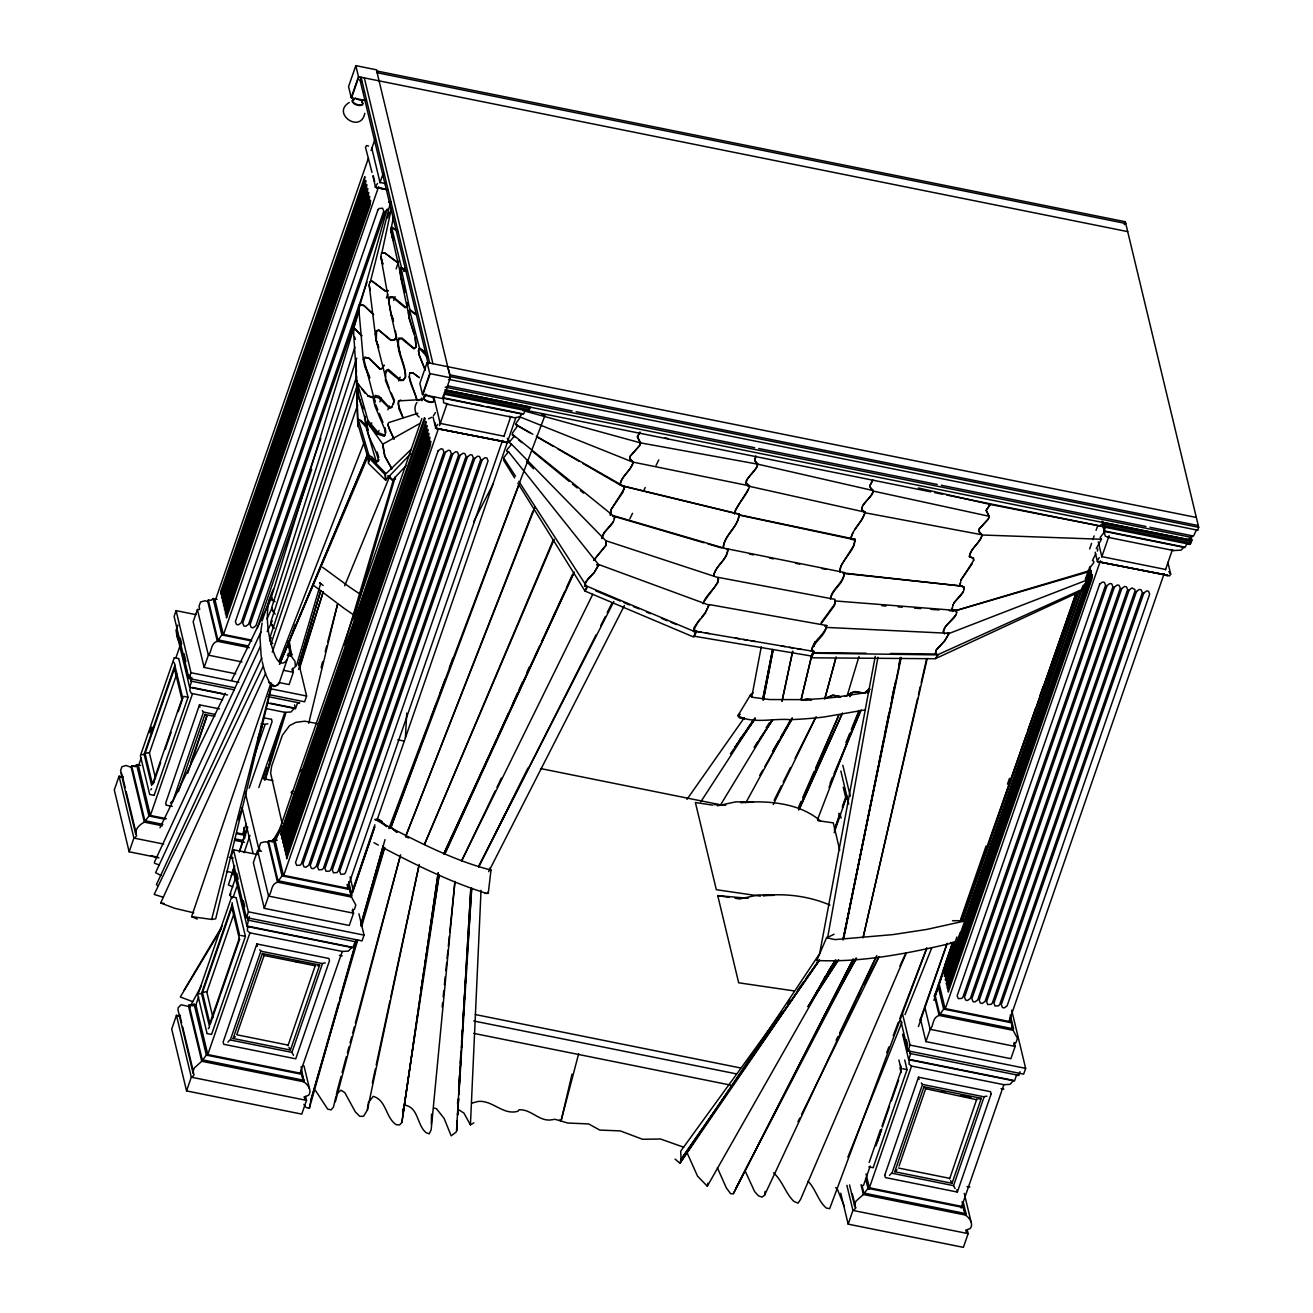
<?xml version="1.0" encoding="UTF-8"?>
<svg xmlns="http://www.w3.org/2000/svg" width="1313" height="1313" viewBox="0 0 1313 1313"><rect width="100%" height="100%" fill="white"/><g stroke="black" fill="none" stroke-linecap="round" stroke-linejoin="round"><path stroke-width="1.5" d="M176.484 633.014L177.764 639.677M431.304 1123.994L431.55 1114.163M1096.24 548.67L1101.426 539.249L982.108 534.998L978.989 531.371L979.055 529.073L988.279 519.144L989.181 516.288L873.161 491.078L870.404 487.681L870.109 485.252L872.915 479.869L870.059 485.318L870.388 487.632L873.293 490.602C872.029 498.349 862.165 501.812 861.689 509.625L865.201 512.152C862.313 522.18 852.531 528.86 850.66 539.266M473.829 1122.845L470.431 1124.864L481.034 890.362M861.82 507.343L861.689 509.805L865.054 512.776L982.157 534.818C979.99 543.303 970.635 548.03 969.306 556.794L973.425 558.173L973.655 560.306L960.739 580.412M745.965 483.726C746.391 475.733 756.469 472.106 757.716 464.162L754.959 460.781L755.878 455.906M405.405 737.578L406.751 713.09M433.667 1108.024L436.425 1108.664L444.073 1118.348L451.196 1135.843L456.448 1131.79L470.825 888.573L464.146 1002.771M952.171 607.935L952.467 610.561L956.127 610.578L1090.922 571.089L1085.802 578.508L1085.966 580.395L1087.788 579.722L1082.421 587.485L1082.372 590.522L935.857 658.453L937.876 654.678L1083.192 588.881M457.581 1114.967L458.532 1098.653M458.894 1092.531L459.845 1076.217M460.207 1070.095L461.273 1051.729M461.519 1047.659L462.586 1029.294M462.833 1025.223L463.899 1006.858M457.613 1114.967L458.631 1098.62M458.894 1094.533L471.679 888.261M457.548 1103.659L457.81 1099.605M458.877 1083.34L459.419 1075.216M460.207 1063.021L460.879 1052.845M461.536 1042.686L462.34 1030.492M462.865 1022.367L463.801 1008.138M464.195 1002.032L465.13 987.819M465.393 983.749L466.46 967.484M466.722 963.414L471.646 888.212M584.925 584.301L588.372 578.311L594.116 572.681L598.662 564.754L508.508 451.705C503.273 451.984 510.494 446.518 511.2 444.352L510.987 443.63C506.309 442.924 514.401 438.165 513.826 435.44L512.349 434.833L512.579 432.88L516.682 427.152L517.076 425.199L515.73 423.689L519.833 417.944L519.472 416.582M1167.864 562.358L1170.704 574.191L1169.473 575.915L1096.913 561.291L1099.326 557.582M425.231 418.502L280.966 835.15L281.327 830.637L424.493 417.698M585.056 584.203L585.926 581.544L594.247 572.583L598.892 564.59L596.824 564.672M964.037 589.439L964.202 587.321L960.263 585.532L960.082 583.333M614.271 518.881L614.468 516.715L513.826 435.44M336.243 1094.287L340.92 1090.233L344.777 1092.564L355.331 1111.881L359.778 1116.313L363.537 1116.28L367.41 1109.961L367.87 1104.807M454.971 881.548L431.156 1129.886L429.203 1133.825L426.151 1132.709C416.927 1125.323 418.699 1107.909 405.29 1105.185M693.986 629.584L697.86 622.346L705.393 613.237L708.938 604.85M811.5 650.591C812.747 640.563 824.482 635.525 826.78 625.53L824.613 626.12M442.153 1007.005L442.563 1002.951M443.17 996.879L443.794 990.806M444.418 984.734L445.238 976.642M445.846 970.57L446.683 962.462M447.093 958.408L447.914 950.317M448.324 946.263L449.358 936.153M449.768 932.099L454.905 881.499M844.144 573.781C843.619 584.203 832.048 589.258 830.44 599.22M243.594 831.31L244.792 838.252M348.454 883.764L351.49 897.074L355.823 905.067L354.395 909.302L352.147 910.68L353.525 913.192L349.274 925.468L264.29 908.35L253.343 862.723L257.594 850.447L261.533 851.234M962.15 1201.69L963.808 1210.602L966.007 1213.639L965.515 1215.083C969.503 1217.824 973.754 1223.814 970.34 1228.476L965.695 1230.183L966.745 1232.726M1010.074 1017.017L1013.111 1030.328L1017.427 1038.304L1016.016 1042.555L1013.767 1043.933L1015.13 1046.428L1010.879 1058.705L925.911 1041.603L920.429 1018.79M315.366 1090.332L327.725 1109.173L331.057 1109.862L333.371 1107.302L336.03 1096.174M401.893 1122.402L438.165 872.948L401.893 1122.402L399.612 1124.913L396.329 1124.716C385.513 1117.937 386.613 1100.015 373.187 1096.371L368.034 1103.084M484.809 893.414L488.255 893.382L490.996 870.076L489.552 868.172M745.177 1170.983L754.63 1191.597L758.537 1195.88L762.065 1197.128L764.56 1195.24L765.052 1191.433M439.166 875.098L402.796 1114.704L402.664 1109.025M393.047 239.097L390.831 230.169L393.424 217.433M420.816 990.199L421.457 986.161M422.097 982.124L422.737 978.087M423.377 974.049L424.017 970.012M424.657 965.974L426.906 951.843M427.546 947.805L428.186 943.768M428.826 939.731L439.067 875.131M687.076 1152.781L697.515 1176.087L707.297 1186.213L707.789 1183.21M582.874 463.423L620.048 484.907C621.246 475.831 631.061 470.94 633.243 462.16L629.846 458.861L629.879 456.563L639.677 445.583L640.547 442.875L637.445 436.819L639.923 432.289M303.877 1104.348L306.027 1107.45L309.359 1108.303L310.278 1103.051M393.161 319.092L391.11 313.709L380.836 256.774L381.525 252.818L384.857 252.949L397.675 262.715M620.048 484.907C621.426 475.88 630.913 470.957 633.129 462.225L629.945 458.746L630.027 456.415L639.529 445.649L640.399 442.941L637.33 436.95L640.005 432.174M827.65 937.564L877.954 657.206M443.679 394.589L442.579 398.069L523.362 414.334L525.282 410.542L528.499 411.15L530.009 406.817M393.375 404.338L393.982 401.122L385.513 380.688L385.661 371.595L387.893 370.594L400.005 380.524L403.206 380.425L405.34 377.307C405.52 364.046 395.837 352.196 398.463 338.967L401.729 338.885L413.923 348.831L415.991 347.059L415.056 336.998M875.262 656.287L819.64 953.615L679.937 1163.252L675.063 1159.1M738.562 514.975L850.66 538.872L852.81 532.914M723.496 548.489C723.102 535.13 738.858 527.137 739.235 514.105L734.738 513.268L735.296 510.363L748.558 488.978M867.991 692.296L836.414 697.154A281.31 166.078 4.4 0 1 802.67 699.632L769.615 699.55L751.725 697.203L761.261 646.817M773.078 649.837L763.345 700.059L773.16 649.771M734.558 514.122C736.642 503.355 746.949 496.478 749.608 485.876L746.26 482.889L746.375 480.427L756.748 467.182L757.732 464.162L754.926 460.879L754.663 458.335M878.348 765.545L843.028 940.01L900.603 658.19M879.152 761.524L883.616 739.465M884.42 735.461L888.885 713.402M892.134 697.367L894.169 687.339M843.701 938.598L890.247 707.691M891.051 703.67L895.499 681.578M898.732 665.527L900.357 657.485M843.225 938.713L901.194 657.485M890.444 653.497L935.25 653.989L936.448 649.656L944.572 640.99L949.053 633.49L1087.788 579.722M367.41 1109.961L419.241 864.43M792.592 651.314L782.006 701.323L792.724 651.33M391.537 207.766L381.804 253.196L385.054 253.179L397.511 262.387M372.334 1083.028L375.337 1068.995M376.191 1064.991L389.945 1000.834M390.814 996.813L418.732 866.498M811.221 651.117C813.797 641.893 823.924 636.953 826.402 627.417L949.036 633.309L944.638 640.99L935.972 650.345L935.496 653.497L937.876 654.678M701.519 632.275L693.543 630.896L694.167 627.335L699.927 619.194M917.557 698.598L863.035 937.843L927.224 658.519M918.476 694.61L920.282 686.633M921.201 682.645L926.65 658.716M378.554 347.239L376.043 340.379L369.166 285.036L369.905 281.835L372.137 281.048L384.873 290.813L388.139 290.912M234.338 870.224L233.895 874.212L235.175 878.774M683.597 1147.185L660.505 1138.995L642.582 1139.29L620.31 1130.903L599.778 1130.083L588.651 1123.928L567.659 1123.025L561.028 1121.023L572.025 1074.165M812.008 654.022L801.061 699.862L812.123 654.104M813.912 646.045L814.864 642.057M271.824 685.534L215.693 918.805L211.656 919.428L191.6 916.622L271.052 682.711M273.399 589.274C266.621 602.421 266.408 617.865 268.591 632.193A139.72 99.952 35.4 0 0 273.334 651.199C281.163 675.276 292.602 658.256 289.188 640.432M308.736 723.266L337.556 604.21L327.725 641.893M814.044 646.144L814.996 642.172M385.366 373.877L386.235 370.348L388.435 369.413L400.367 379.785L403.534 379.802L405.635 376.749C405.815 363.389 396.28 351.375 398.857 338.065L402.09 338.098L414.104 348.487L416.155 346.78L415.236 336.67M262.058 623.035L259.99 637.314L261.106 655.433A139.129 100.231 35.7 0 0 261.944 660.16M834.05 934.265L826.648 937.81L835.117 939.599L893.004 934.593L926.863 929.407L966.007 920.725L952.516 920.708M943.44 969.65L943.883 967.829M1090.053 571.089L1090.414 566.576L1089.298 567.955M375.305 334.618L376.24 330.909L378.571 329.875L391.143 340.248L394.491 340.149L396.723 336.899M370.233 282.295L390.667 201.759M211.656 919.428L271.857 684.303M321.094 667.661L322.621 661.719M325.181 651.806L326.707 645.848M472.122 1103.068L478.113 1101.443C492.67 1099.949 503.076 1115.623 517.913 1111.258L518.996 1109.78C530.698 1109.058 538.1 1120.399 549.655 1120.071L554.956 1119.3L561.028 1121.023L578.656 1053.715M335.357 1101.853L400.613 854.812M364.801 113.295C360.681 134.156 331.04 113.41 349.242 102.48M839.696 570.695C841.715 559.157 854.369 551.854 854.96 540.103L852.088 539.545M336.784 1092.301L341.019 1076.479M342.086 1072.524L346.337 1056.686M347.403 1052.731L348.995 1046.789M350.062 1042.834L351.654 1036.893M352.721 1032.937L354.313 1026.996M355.363 1023.04L399.989 856.815M723.217 546.503C725.383 534.588 738.201 526.874 738.94 514.745L855.124 539.266L853.762 545.371L840.763 566.215L839.926 572.173M840.648 697.187L832.705 695.053L824.81 698.746L836.036 657.271M824.81 698.746L836.086 657.173M190.352 687.06L189.745 690.326L191.353 693.362L222.619 699.813M309.359 1108.303L356.841 939.648M360.714 925.911L385.004 839.614M338.541 1002.935L310.574 1101.312L357.76 939.911M339.657 999.012L356.447 939.993M360.911 924.254L383.281 845.556M361.781 926.125L384.791 847.394M353.542 618.965L394.54 479.426M263.404 777.673L266.309 767.859M296.377 665.921L320.651 583.563L319.847 582.923M265.013 778.904L280.703 725.925M298.708 665.1L320.782 590.522L298.74 664.739M264.52 780.02L280.769 725.318M344.269 645.159L393.326 480.082M953.09 604.866L951.892 610.25L956.11 610.447L1090.709 570.367M845.129 696.399L847.213 695.578L858.997 656.434M713.714 575.898C715.306 565.558 727.074 560.142 727.73 549.392L726.22 548.604L844.39 572.517C843.783 582.972 832.245 588.175 830.555 598.17M359.335 309.999L271.233 597.743L271.118 599.22L273.252 600.993M387.499 218.007L389.305 212.132M713.616 575.849C715.454 565.509 727.435 560.159 727.976 549.277L613.138 515.599L614.632 516.616C614.533 526.103 602.962 529.533 601.928 538.609L603.996 532.815L613.335 521.704M265.242 779.84L285.791 713.189M299.692 668.104L323.261 591.671L298.593 669.466M366.983 904.033L370.003 894.251M376.043 874.671L383.905 849.232M269.625 760.949L271.479 755.106M277.634 735.641L281.95 722.019M354.871 347.19L271.561 608.034L274.04 612.974M873.161 491.078L872.193 494.098L862.772 505.62M356.726 358.121L270.626 622.444L272.825 627.22M933.904 1000.408L952.828 942.274L934.38 996.321M356.594 376.552L269.51 638.857L270.199 637.56M234.387 866.367L231.269 875.755M239.54 850.824L247.271 827.502M270.741 638.906L271.2 637.56M270.839 644.273L357.825 383.659M386.399 298.084L387.696 294.194M396.132 268.902L398.725 261.123M234.206 867.581L228.38 884.946L232.861 886.849M239.376 852.153L247.796 827.075M703.144 603.767C705.672 594.198 716.061 588.979 718.506 579.394L717.981 577.343L835.019 599.368L834.494 605.556L821.15 623.741M352.573 892.659L374.73 826.944M982.108 534.998C980.04 543.319 970.684 547.784 969.47 556.417L973.425 558.255L973.622 560.47M262.075 621L269.838 598.121M232.22 898.19L229.775 894.875L235.634 877.626M244.087 852.695L249.946 835.445M351.851 892.528L374.862 824.761M865.054 512.776L861.902 519.636L854.911 529.467M278.963 683.597L286.94 660.258M352.229 892.709L374.697 826.96M934.938 996.304L953.435 942.225M238.342 819.706L242.166 808.595M249.158 788.21L272.07 721.674L271.528 719.376M287.974 1045.722L315.268 965.547M290.436 1050.055L319.683 965.055L262.387 953.517L233.123 1038.501L290.436 1050.055L288.975 1047.38M293.521 1055.34L291.929 1052.386L322.489 963.594A4.3 2.166 -32.7 0 1 323.622 963.102L325.296 962.971M949.594 1178.959L976.872 1098.8M952.04 1183.292L981.303 1098.308L923.991 1086.77L894.744 1171.754L952.04 1183.292L950.596 1180.617M955.125 1188.577L953.55 1185.639L984.11 1096.831A4.3 2.166 -32.7 0 1 985.242 1096.339L986.916 1096.224M174.235 657.829L140.393 755.73L149.666 794.349M151.635 785.502L144.135 754.253L174.842 665.396A4.316 4.005 51.3 0 0 174.826 664.148L173.792 662.244M154.015 781.875L153.014 782.811A4.464 4.152 51.3 0 0 152.456 784.271L145.07 753.514L174.465 668.465L181.851 699.238A4.448 1.231 7.1 0 0 181.752 699.681L181.867 699.845M176.287 675.358L149.436 753.038L155.541 778.511M152.456 784.271L181.851 699.238M153.391 783.516L160.662 762.476M165.241 749.214L171.084 732.309M178.24 711.63L182.13 700.354M154.179 795.202L188.022 697.318L178.749 658.683M219.484 708.872L199.478 704.851L165.733 802.883L166.275 805.181M202.333 710.645L203.482 712.073L172.906 800.881A4.3 2.166 -32.7 0 0 171.822 801.554L170.46 803.014M178.387 791.673L204.976 714.42L214.856 716.406M190.713 762.705L206.732 716.159M187.759 773.226L206.88 716.422M272.267 652.134L357.694 404.831M393.736 300.496L395.082 296.64M403.748 271.512L405.077 267.655M257.742 739.104L262.272 725.958A4.448 2.232 -32.7 0 1 260.811 726.499L260.598 726.549M252.785 760.161L265.095 724.481A4.3 2.166 -32.7 0 1 266.227 723.988L267.901 723.873M231.63 896.943L197.803 994.827L207.06 1033.462M209.473 1026.438L201.529 993.367L232.253 904.509A4.316 4.005 51.3 0 0 232.22 903.262L232.089 902.671M210.72 1021.53L210.425 1021.908A4.464 4.152 51.3 0 0 209.867 1023.385L202.465 992.612L231.876 907.562L239.261 938.335A4.448 1.231 7.1 0 0 239.147 938.795L239.672 939.222M212.952 1017.624L206.83 992.136L234.338 912.568M209.85 1023.385L239.261 938.335M210.146 1024.534L220.042 995.845M220.699 993.957L239.54 939.468M211.59 1034.316L245.433 936.415L236.159 897.797M256.872 943.949L223.144 1041.997L223.686 1044.278L295.737 1058.82L329.481 960.771L328.939 958.49L256.872 943.949L257.414 946.23M227.871 1042.112L229.233 1040.651A4.3 2.166 -32.7 0 1 230.317 1039.978L260.877 951.186L259.744 949.742M264.143 955.257L236.767 1034.775L287.892 1045.066M869.206 1162.399L880.416 1129.902M882.041 1126.045L900.866 1071.572L899.947 1067.732M877.035 1142.474L881.663 1129.082M875.952 1145.921L881.647 1129.41M882.32 1127.194L889.459 1106.531M891.412 1100.901L898.552 1080.222M863.494 1185.458L870.191 1166.075M918.427 1026.536L947.231 943.194L919.937 1020.414M873.211 1167.552L907.037 1069.652L904.723 1059.985M884.749 1175.233L918.493 1077.202L990.511 1091.694L991.102 1093.992M889.492 1175.365L890.838 1173.904A4.3 2.166 -32.7 0 1 891.937 1173.231L922.497 1084.423L921.316 1082.979M899.06 1166.075L925.763 1088.493M991.102 1094.024L957.358 1192.056L956.816 1189.775M1196.34 517.453L427.102 362.536L419.848 383.478L422.507 394.54L443.105 398.676L450.359 377.734L376.421 69.802L355.823 65.65L348.569 86.592L351.228 97.654L366.311 100.691M351.228 97.654L358.482 76.712L355.823 65.65M351.605 97.72L358.859 76.778M196.031 614.665L176.09 610.643L174.104 616.421L189.006 678.509L234.846 687.749M123.028 777.017L119.056 776.213L114.297 789.934L129.15 851.792L158.939 857.799M428.202 363.964L360.057 80.109L361.059 77.221L429.679 363.045M177.879 625.103L176.008 630.519L189.646 687.339L227.576 694.971M162.369 825.795L144.348 822.151L131.185 767.317L131.677 765.873L135.682 766.677M138.554 765.61L141.23 757.896M149.912 732.835L151.914 727.057M175.942 657.665L179.947 646.094M249.322 647.703L217.334 641.269L207.782 601.535L204.992 600.78L200.544 601.961L199.051 606.146L199.691 609.413L197.41 609.527L193.159 621.804L204.122 667.431L235.733 673.799M207.782 601.535L208.291 600.09L211.311 600.222L213.1 598.531L217.088 599.335M214.528 602.601L368.411 158.217M371.087 150.486L375.091 138.883M189.006 678.509L191.009 672.732L176.09 610.643M129.15 851.792L133.893 838.071L119.056 776.213M191.846 677.41L190.598 681.02L234.239 689.817M189.646 687.339L191.6 681.414L189.187 675.161M150.453 815.192L192.519 693.74M204.122 667.431L208.373 655.154L197.41 609.527M388.041 189.958L376.109 187.562L386.235 189.039M223.407 634.885L378.636 186.643M379.966 182.77L383.314 173.119M367.033 282.147L248.551 624.299L245.695 626.334L243.89 625.973L242.724 623.117L385.283 211.393L388.156 209.341M359.171 309.523L250.077 624.594L251.243 627.45L253.048 627.827L255.904 625.776L320.832 438.279M311.641 469.496L257.463 627.712M288.483 643.862L295.162 624.545M257.43 854.566L233.501 849.757L231.498 855.534L246.401 917.606L362.027 940.896L364.029 935.119L358.909 913.782M180.423 1016.114L176.451 1015.326L171.708 1029.047L186.561 1090.906L301.76 1114.113L306.52 1100.376L305.584 1096.519M242.79 833.788L246.138 824.154M258.809 787.521L284.855 712.335L291.026 711.991L294.539 708.052L270.494 703.21M234.666 866.022L233.419 869.633L247.057 926.436L352.869 947.756L355.068 941.881L357.087 942.094L248.009 920.134L247.074 916.228M305.141 1099.473L304.074 1096.929L308.719 1095.239C312.149 1090.578 307.882 1084.587 303.894 1081.83L201.759 1061.265L188.58 1006.415L189.088 1004.97L193.093 1005.774M267.507 703.013L295.458 708.643L297.674 702.767L299.676 702.997L267.95 696.596M195.292 1006.644L198.64 997.01M233.353 896.763L236.685 887.128M298.708 663.032L306.618 696.021L304.616 701.799L268.738 694.561M422.507 394.54L429.761 373.581L427.102 362.536M348.634 885.159L351.49 897.074L277.503 882.188L267.967 842.454L268.459 841.009L271.479 841.141L273.285 839.45L277.273 840.254M422.884 394.606L430.139 373.663M186.561 1090.906L191.304 1077.185L176.451 1015.326M246.401 917.606L248.403 911.829L233.501 849.757M249.257 916.523L247.057 926.436M275.369 841.584L421.883 418.453M207.864 1054.29L249.93 932.854L342.25 951.449L348.437 951.088L351.95 947.149L247.763 926.174L247.353 930.736L249.93 932.854M264.29 908.35L268.541 896.073L257.594 850.447L259.859 850.332L259.235 847.066L260.729 842.88L265.177 841.699L267.967 842.454M283.575 875.804L438.132 429.482M439.478 425.625L446.83 404.371M347.321 888.638L502.534 440.38M503.88 436.523L510.56 417.206M434.849 422.523L436.293 428.481L506.014 441.956M515.911 417.518L377.34 819.214M300.201 1072.885L342.25 951.449M303.894 1081.83L301.104 1066.681M834.182 832.688L846.852 796.088M1124.338 224.638L1125.339 221.749L377.077 71.05L377.488 72.806M967.205 1229.756L968.141 1233.629L963.381 1247.35L848.165 1224.143L852.925 1210.422L846.885 1185.294M1011.667 1010.157L1025.65 1068.355L1023.648 1074.149L908.022 1050.86L910.024 1045.082L902.573 1014.046M1019.955 1071.736L1018.707 1075.347L1016.36 1075.577L1014.489 1080.993L908.662 1059.689L910.631 1053.765L908.678 1049.464M944.556 965.892L951.925 944.638M960.624 919.51L986.063 846.048M1007.481 784.189L1009.484 778.396M1089.659 548.916L1091.579 543.352M1092.876 539.643L1094.156 535.934M1096.076 530.37L1097.373 526.661M868.812 1189.463L911.534 1066.09L1003.871 1084.686L1010.042 1084.341L1013.554 1080.386L909.384 1059.41L908.973 1063.973L911.534 1066.09M954.682 941.963L944.638 970.964L943.522 972.342L943.292 971.374M962.035 920.708L1026.306 735.132M1027.636 731.275L1035.678 708.084M1039.683 696.481L1043.031 686.814M956.882 936.99L944.835 971.784L944.474 976.281L960.312 932.394M962.232 921.513L1076.036 592.918M964.333 920.79L1078.121 592.179M1078.991 591.063L945.787 975.723L945.426 980.237L1080.402 592.261M1083.274 585.352L946.722 979.679L946.378 984.176L1089.38 573.01M1085.293 579.542L1088.641 569.875M1105.004 522.607L1103.511 526.94L1190.12 544.386L1191.613 540.053M925.911 1041.603L930.162 1029.31L924.68 1006.497M1190.12 544.386L1186.886 543.779L1184.966 547.587L1104.2 531.322L1105.234 527.334M1097.898 561.718L1167.634 575.209L1097.898 561.718L1099.933 562.03M945.196 1009.057L1100.425 560.799M1101.755 556.925L1109.108 535.671M1008.926 1021.891L1164.155 573.633M1165.484 569.76L1172.181 550.442M445.189 390.043L1189.447 539.938A5.646 1.411 -78.6 0 1 1191.482 537.394L1192.056 535.77A7.107 1.773 -78.6 0 0 1194.453 534.178L1194.551 533.899A10.471 2.626 -78.6 0 1 1197.702 530.206L1198.703 527.317L1125.339 221.749M1190.907 536.311L1191.843 540.201L1190.842 543.09L1103.823 525.577L1103.068 521.622M961.149 1208.058L1003.871 1084.686M834.313 829.8L839.746 814.323M842.454 806.592L845.851 796.909M834.986 828.684L839.746 815.225M842.454 807.528L846.524 796.006M960.821 921.004L1076.397 592.984M416.96 756.255L390.88 827.42L388.861 828.519L545.092 415.072L541.695 414.301M418.355 752.415L426.118 731.259M431.041 717.801L435.982 704.326M440.2 692.788L445.14 679.33M449.358 667.792L452.887 658.174M405.635 271.331L401.138 267.934L409.837 309.507L408.72 312.527L409.443 318.173L414.055 333.387M391.602 227.149L401.384 267.245L400.252 270.297L400.99 275.894L390.585 229.873L391.602 227.149L397.921 231.531M401.138 267.934L399.989 271.085L400.662 276.846L409.443 318.173M415.614 314.529L409.574 310.098L408.458 313.167L409.196 318.764L414.465 335.389M409.574 310.098L419.504 348.142L418.535 350.768L419.421 355.757L425.281 370.02M425.576 352.261L419.405 348.257L418.42 350.883L419.504 355.708L425.248 370.315M518.93 484.743L390.88 827.42L397.035 832.261M926.847 948.15L829.652 1208.699L826.32 1208.058C817.884 1200.771 815.816 1188.971 808.053 1181.306M886.702 1052.681L888.885 1046.97M893.25 1035.563L898.355 1022.253M899.815 1018.445L926.781 948.084M817.507 819.673L859.391 710.596M278.963 661.637L364.292 441.972M370.233 426.692L371.727 422.868M379.884 401.86L381.361 398.036M408.622 837.94L405.569 836.644L533.029 510.921M405.569 836.644L535.146 506.884M1097.373 551.115L1097.849 548.916M847.87 1157.163L901.965 1022.236M905.018 1014.621L931.672 948.117M845.884 742.748L849.757 733.245M851.3 729.454L859.014 710.448M952.893 605.244C955.601 598.744 964.366 595.199 964.218 587.19L960.098 585.844L960.935 579.969L972.293 563.654M344.695 585.779L389.928 475.831M828.995 787.34L861.098 709.939M869.715 689.161L868.139 692.936L869.715 689.161L865.152 692.263M279.85 663.246L367.771 454.035M279.521 664.28L367.607 454.561M398.561 380.868L400.153 377.094M830.111 783.04L832.491 777.411M834.083 773.652L860.212 711.695M553.036 540.431L424.427 844.522L554.184 539.38M279.554 664.296L368.559 455.02M377.373 434.291L378.981 430.516M387.795 409.787L389.403 406.012M798.534 809.76L838.728 715.618M906.216 953.238L800.52 1199.508L798.009 1203.151L793.823 1201.362C785.338 1192.959 782.515 1180.863 773.57 1172.854M798.632 806.986L801.078 801.39M802.703 797.648L814.126 771.486M815.75 767.76L838.597 715.454M799.519 808.726L842.388 713.353M496.38 739.876L444.894 853.713L573.748 572.698M498.07 736.133L508.197 713.747M512.415 704.408L517.486 693.215M519.16 689.473L522.541 682.005M526.759 672.683L529.287 667.086M798.829 809.744L842.404 713.205M733.36 1193.681L853.138 959.163L733.36 1193.681L730.586 1193.714L726.253 1187.756L717.374 1167.749M193.717 912.814L174.892 908.35L160.678 902.999L265.686 673.257M826.78 937.252L816.686 960.706M539.84 645.438L443.679 854.041L574.355 572.14M541.547 641.712L564.738 591.424M566.445 587.699L572.468 574.667M899.897 966.073L905.888 953.074M260.926 631.93L154.409 862.181L154.639 863.298L159.25 864.955M266.933 618.932L272.086 607.788L272.595 610.808L275.205 614.123M260.319 646.456L155.607 872.669L161.056 875.492M267.196 631.619L272.234 620.819M261.714 657.977L156.46 884.519L157.626 885.832M278.569 683.203L276.748 685.599M764.56 1195.24L876.789 955.634M421.637 397.987L421.965 400.744M162.91 897.156L154.179 894.432L262.846 667.037M495.182 790.968L461.519 861.082L592.77 594.264M496.954 787.275L501.385 778.035M836.135 1040.29L837.907 1036.597M839.664 1032.921L875.837 957.39M213.1 598.531L221.848 634.95L217.334 641.269C210.244 643.468 212.181 651.543 208.373 655.154L241.969 661.933M140.606 765.479L136.618 764.675L148.943 815.997L144.348 822.151C139.949 824.383 134.976 828.897 135.731 834.264L136.716 835.675L134.976 837.661M273.285 839.45L282.016 875.853L277.503 882.188C270.429 884.371 272.349 892.463 268.541 896.073L353.525 913.192L352.573 909.22M206.354 1055.11L301.957 1074.362L302.187 1077.349L304.386 1080.386L202.251 1059.821L189.088 1004.97L192.19 1005.413L194.029 1003.772L206.354 1055.11L201.759 1061.265L194.291 1067.978L192.896 1071.917L194.127 1074.789L192.371 1076.775M937.958 985.439L943.637 1009.106L939.123 1015.425C932.033 1017.624 933.97 1025.699 930.162 1029.31L1015.13 1046.428L1014.178 1042.456M865.595 1178.483L867.959 1188.347L863.363 1194.502L855.912 1201.214L854.517 1205.153L855.731 1208.026L853.992 1210.012M159.956 827.781L225.327 693.28M231.597 680.38L271.889 597.481L271.807 598.974L275.09 601.764M773.226 804.574L816.161 716.668M629.846 518.816L632.554 513.285M643.419 491.21L645.225 487.517M656.073 465.442L658.781 459.911M797.976 1121.712L799.781 1118.052M801.57 1114.392L879.021 956.931M693.543 630.896L695.562 630.338L696.169 631.372L693.806 636.149L811.582 656.057L813.896 651.445L813.272 650.493M693.527 631.701L695.595 631.208L696.218 632.292L693.822 637.1L585.007 591.063L517.847 483.135M527.924 768.056L478.572 867.007L596.053 634.852M813.026 652.167L813.617 653.218L811.319 657.813L935.677 658.732L937.712 654.892L935.25 653.989M774.096 800.29L781.383 785.732M783.205 782.088L790.492 767.531M795.054 758.422L815.094 718.375M600.681 625.71L605.309 616.568M607.213 612.514L611.825 603.389M478.835 866.071L613.844 601.518M488.666 871.684L624.397 605.506M1103.79 528.286L1103.97 532.651L1100.196 537.394L1101.426 539.249M473.648 521.721L493.409 483.479M706.082 610.906L709.348 604.587L826.78 625.53M857.996 996.928L859.884 993.285M864.594 984.176L878.725 956.865M735.608 1188.692L855.649 958.309M508.508 451.705L503.749 457.663L503.765 460.502L514.598 477.916M745.866 802.703L792.018 718.063M189.663 1007.317L201.48 985.718M839.729 986.687L845.621 975.986M847.591 972.424L854.468 959.934M704.047 601.535L717.948 582.463L718.178 577.622L606.212 540.825L606.163 545.174L593.591 560.388M821.298 622.526L834.855 603.849M823.809 1017.115L829.75 1006.415M831.736 1002.853L856.519 958.326M772.651 751.381L778.691 740.762M780.71 737.233L790.787 719.54M707.297 1186.213L835.232 960.985M369.511 377.799L364.85 366.688L363.291 359.631L364.637 357.284L368.74 358.203L380.081 369.199L382.428 368.346L384.135 365.047L382.313 368.165L380.048 369.019L369.216 358.252L365.277 357.382L363.964 359.696L375.091 402.533M837.021 992.07L856.355 958.293M759.751 775.376L762.82 770.042M764.855 766.497L792.445 718.49M593.706 560.29L605.917 545.338L606.048 540.94L510.987 443.63M772.52 751.709L792.264 718.293M807.971 1006.71L810.055 1003.181M812.14 999.669L815.275 994.384M817.343 990.855L819.427 987.343M821.511 983.814L835.052 960.919M808.234 1006.332L811.368 1001.031M813.453 997.503L820.756 985.144M822.841 981.615L835.38 960.443M183.935 990.412L222.406 925.649M272.316 841.617L281.688 825.861M358.974 306.865L360.172 304.862L364.111 305.716L373.499 314.562M962.971 592.065L953.895 602.815M221.437 928.652L180.291 996.994L192.65 1001.606M274.204 841.026L280.539 830.522M744.455 719.179L739.301 717.751L737.906 715.667L750.806 694.38L753.055 692.919M720.377 805.181L772.356 719.672M737.906 715.667L739.285 714.174M823.694 979.104L825.828 975.608M827.978 972.112L831.178 966.86M833.328 963.365L835.462 959.869M421.604 399.562L421.522 399.776M821.117 983.716L834.986 961.1M435.44 412.577L433.471 415.729M388.812 202.169L390.667 201.857M151.619 788.768L150.732 789.737M705.278 612.482L702.012 616.733M829.439 969.7L834.871 961.05M416.927 402.484C413.628 406.915 414.629 413.89 419.192 417.058M815.915 993.055L836.676 960.345L818.852 987.983M700.781 801.833L755.172 718.063M808.496 1006.021L838.613 959.639M1184.047 546.979L1181.126 550.131L1173.674 550.557L1107.729 537.28L1105.218 536.032L1104.512 533.029L1104.906 531.043L1182.077 546.585M810.613 1002.377L837.481 961.313M136.618 764.675L134.779 766.3L131.677 765.873L144.84 820.707L162.878 824.351M766.119 727.747L769.5 722.642M755.566 745.439L772.586 720.082M235.29 1036.745L234.485 1037.565A4.448 2.232 -32.7 0 1 233.123 1038.501M754.105 747.376L757.552 742.272M759.85 738.874L772.471 720.181M897.009 1169.817L896.106 1170.802A4.448 2.232 -32.7 0 1 894.744 1171.754M956.045 614.648L945.573 626.531L943.226 631.422L943.752 632.981M819.542 959.622L679.937 1163.252L681.102 1159.297L818.344 961.28M739.908 739.695L744.537 732.982M748 727.96L753.777 719.573M730.422 753.859L733.918 748.804M737.414 743.749L754.909 718.457M819.427 960.443L681.102 1159.297L680.692 1151.189L781.875 1011.814M686.962 799.371L744.307 717.735M739.531 739.859L741.894 736.544M745.423 731.554L754.844 718.293M787.898 1003.526L790.311 1000.194M797.549 990.248L803.572 981.943M805.969 978.628L819.23 960.377M278.471 684.664L273.99 686.502L268.558 682.251M1095.781 553.725L1092.432 560.569C1097.668 561.734 1086.704 568.135 1089.642 570.778M406.012 465.688L392.8 479.852L388.074 475.634M458.04 1110.929L458.976 1109.895L463.965 1113.145L470.431 1124.864M379.047 459.731L376.273 461.684L365.556 425.33L366.918 423.836M385.645 473.238L375.6 463.029L378.407 460.978C376.667 447.405 365.342 436.622 367.18 422.277L377.652 434.078L384.315 436.343L385.283 433.881L384.643 429.023L374.894 405.947L373.368 399.168L374.648 396.92L378.587 397.79L389.501 408.327L391.75 407.506L394.425 400.235L391.274 393.063M360.615 421.243L365.342 426.167L366.754 424.673M410.592 453.855L385.71 479.934L385.201 474.518L411.1 449.407M490.996 870.076C450.72 859.736 412.036 838.81 374.878 819.378L382.28 821.544M388.172 476.127L392.833 480.542L395.492 478.884L395.115 476.914M847.213 695.578L851.087 692.722L855.518 691.524L864.758 693.182L869.025 688.915M208.34 1028.703L209.161 1027.619A4.316 4.005 51.3 0 0 209.423 1026.75M229.775 894.875L230.99 893.841M407.966 305.404L405.799 307.258L393.129 296.869L389.731 296.935L388.812 302.187L390.962 314.201L399.792 352.344M739.383 714.929L740.237 714.223M825.106 698.352L833.23 695.414L839.253 696.021M418.486 400.646L421.522 398.758M847.558 694.905L853.729 692.099L858.85 692.148M1101.377 524.609L1099.408 525.824L946.739 495.067M431.665 417.304L428.547 418.814M420.029 423.36L382.592 444.319L384.676 456.054L391.75 468.429M377.537 183.426L375.124 187.135L387.45 189.696M437.721 424.345L435.292 428.054L507.868 442.662L509.083 440.955L507.278 438.345M389.78 828.126L391.75 828.027L396.657 832.196M802.292 700.289L806.724 699.025L811.467 699.681M947.067 633.375L949.036 633.309M301.547 769.91L300.103 771.634M596.709 564.754L598.662 564.754M400.892 400.055L398.742 400.81L398.036 403.895L403.009 417.649M392.226 406.57L390.01 407.309L388.238 406.324L379.244 396.378L375.354 395.361L374.09 397.576L374.845 401.007M417.846 413.316L388.812 422.556L387.893 424.345L389.682 430.385L394.081 439.051M947.133 633.375L949.053 633.49M864.611 709.972L823.793 717.046A278.898 164.962 4 0 1 790.328 719.672C773.849 718.113 754.023 723.988 738.956 716.324M717.407 805.821L735.838 801.833L753.449 802.194L740.614 802.538C767.859 800.421 798.961 802.604 820.658 821.068M739.761 898.929L758.192 894.941L773.849 895.253M804.738 700.059L811.811 699.763M376.109 187.562L378.144 187.874M584.548 586.14L586.501 585.992L696.218 632.292M482.856 405.766L443.285 397.79L443.597 402.796L447.914 403.895M1107.729 537.28L1109.534 537.148M584.662 586.058L587.092 587.092L585.007 591.063L587.124 587.059L518.799 481.346M389.715 297.674L392.997 297.575L405.11 307.734L407.211 305.896L407.112 302.86M773.964 895.335L762.968 895.63C785.486 893.103 809.087 896.155 829.964 905.084M422.326 399.546L398.545 400.892L398.824 408.77L402.91 417.419M502.19 441.66L505.833 442.481M1163.81 574.897L1167.454 575.734M387.959 290.583L384.775 290.616L372.416 281.442M147.105 753.104L145.907 753.202A4.448 1.231 7.1 0 0 145.07 753.514M204.5 992.218L203.318 992.316A4.448 1.231 7.1 0 0 202.481 992.612M950.399 942.636L953.878 942.652C909.564 953.14 863.183 962.495 817.72 960.542M813.075 652.643L866.022 653.218M813.617 653.218L937.712 654.892M409.869 372.876L413.07 372.974L419.224 377.471M141.837 754.68L143.593 754.515A4.3 1.198 7.1 0 0 144.135 754.253M199.248 993.777L200.987 993.629A4.3 1.198 7.1 0 0 201.529 993.367M714.124 804.574L725.794 805.181M748.147 898.289L717.735 895.614L738.677 982.797L794.217 990.921M317.254 965.695L318.222 965.597A4.448 2.232 -32.7 0 0 319.683 965.055M881.827 605.703L885.914 606.015M898.19 606.918L902.277 607.213M914.554 608.132L920.692 608.576M930.917 609.347L939.09 609.938M949.315 610.693L953.402 611.005M944.605 633.966L943.456 630.962C945.229 623.117 955.208 620.36 956.685 612.4L956.11 610.447L834.723 600.911L835.249 602.962M486.45 893.349C450.474 882.09 416.27 865.136 382.904 847.64M850.66 538.872L855.124 539.266M843.865 573.42L962.774 586.189L842.651 572.928M160.678 902.999L164.059 903.41M274.926 686.059L269.723 683.105L265.735 674.439A139.129 100.231 35.7 0 1 262.272 661.736M817.901 820.674L833.295 822.874L839.713 850.135M760.408 896.139L716.324 889.705L695.398 802.522L712.746 805.148M735.099 898.256L738.924 898.814M717.735 895.614L729.306 897.37M978.727 1098.915L979.843 1098.85A4.448 2.232 -32.7 0 0 981.303 1098.308M696.169 631.372L813.896 651.445M446.125 404.027L514.811 417.78L519.521 416.894L522.426 413.743L486.811 406.57M705.508 632.964L709.496 633.637M735.428 638.102L739.416 638.791M743.404 639.464L747.392 640.153M751.381 640.842L755.369 641.532M781.301 645.98L785.289 646.669M789.277 647.358L793.265 648.031M797.254 648.72L801.242 649.41M1102.739 526.546L990.15 504.438L918.411 487.96M377.126 72.74L1125.766 223.505M358.482 76.712L1127.703 231.613M386.006 183.672L380.015 182.474L371.776 148.172M447.7 366.688L450.014 374.878L1198.277 525.561M1198.703 527.317L450.441 376.634L450.014 374.878M429.761 373.581L450.359 377.734M1197.702 530.206L449.44 379.523A10.471 2.626 -78.6 0 0 448.504 379.621M447.799 385.874L572.173 410.936M576.177 411.74L754.729 447.7M758.733 448.504L937.285 484.464M941.29 485.268L1145.904 526.48M1149.925 527.284L1192.056 535.77M445.222 387.105L1191.482 537.394M445.189 389.83L530.239 406.964L529.237 409.853L444.188 392.718M1104.824 522.689L1191.843 540.201M444.861 391.208L529.5 408.261M1104.496 524.051L1191.121 541.498L1190.185 537.624M524.905 410.116L930.671 491.833M934.692 492.638L942.718 494.262M443.86 394.097L528.499 411.15M504.061 436.244L440.183 423.393L434.061 397.839M1165.681 569.497L1101.804 556.63L1098.259 541.859M504.028 441.562L436.293 428.481L437.951 428.53M749.477 554.053L753.498 554.857M769.582 558.074L773.603 558.878M795.711 563.31L799.732 564.114M821.84 568.545L825.861 569.35M250.652 639.907L223.276 634.392L214.955 599.729M221.848 634.95L251.768 640.974M247.829 645.865L217.827 639.825L208.291 600.09M287.826 653.923L291.814 654.727L291.322 656.172L294.998 661.424L295.376 666.561L291.978 669.761L293.341 672.272L289.09 684.549L279.209 682.563M287.317 655.368L291.322 656.172L287.974 642.27M283.46 670.287L293.341 672.272L292.389 668.301M174.399 657.698L178.617 658.535M191.009 672.732L238.851 682.366M270.741 688.783L306.618 696.021M175.368 673.388L176.746 673.667M192.355 687.47L222.406 693.527M266.785 708.708L284.855 712.335M183.705 696.382L187.923 697.236M317.418 723.611L304.698 721.198L295.934 722.347L289.582 725.613L282.361 735.247L271.66 766.136L270.626 773.144L282.114 823.3M397.806 739.81L403.846 741.024M540.513 768.548L723.414 805.378M263.486 717.735L271.496 719.343M203.482 712.073L215.398 714.469M261.106 723.676L265.095 724.481M147.959 752.677L149.337 752.94M262.895 778.593L272.94 780.611M149.78 794.496L153.998 795.35M166.308 805.197L172.266 806.412M166.423 818.688L150.371 815.455L138.472 765.873M236.685 832.836L242.708 834.05M148.943 815.997L164.88 819.214M236.586 833.657L244.546 835.265M272.464 841.814L268.459 841.009L277.995 880.744L351.999 895.63L348.651 881.729M234.978 838.859L242.987 840.468M234.469 840.304L244.481 842.322M133.893 838.071L163.698 844.078M229.25 857.274L233.222 858.078M1009.615 1021.547L945.065 1008.548L939.041 983.519M282.016 875.853L349.832 889.525M943.637 1009.106L1011.453 1022.761M226.476 871.405L232.434 872.603M1013.111 1030.328L939.123 1015.425L934.347 995.566M231.81 896.795L236.028 897.649M248.403 911.829L364.029 935.119M910.024 1045.082L1025.65 1068.355M909.614 1053.371L1018.707 1075.347M241.1 935.496L245.318 936.333M339.411 955.372L342.217 955.946M902.72 1068.733L906.938 1069.586M1001.031 1088.608L1003.838 1089.183M260.877 951.186L322.489 963.594M922.497 1084.423L984.11 1096.831M295.606 961.592L299.528 962.38M941.487 1091.661L945.426 1092.465M961.149 1095.633L970.98 1097.602M976.905 1099.769L925.895 1088.772M475.273 1014.539L740.581 1067.961M473.796 1020.989L736.527 1073.903M473.796 1033.38L730.504 1085.08M205.37 991.775L206.748 992.054M898.387 1168.012L949.496 1178.303M967.057 1186.509L969.88 1187.083M207.191 1033.61L211.409 1034.447M868.812 1166.847L873.03 1167.7M230.317 1039.978L291.929 1052.386M891.937 1173.231L953.55 1185.639M957.358 1192.056L885.339 1177.548L884.749 1175.266M300.103 1073.148L207.782 1054.552L195.867 1004.987M961.723 1206.401L869.387 1187.805L866.055 1173.92M867.959 1188.347L963.561 1207.599M191.304 1077.185L306.52 1100.376M852.925 1210.422L968.141 1233.629M633.243 462.16L749.608 485.876M865.201 512.152L747.376 485.876M873.293 490.602L757.732 464.162L640.547 442.875L522.623 410.493M739.235 514.105L621.344 485.515M734.738 513.268L624.2 486.45L623.019 492.145L611.021 509.608L610.348 515.254M374.566 397.855L367.919 395.558L357.546 383.478L358.892 397.347L368.329 430.237M374.55 398.381L367.624 396.017M150.929 855.584L158.151 857.52M612.301 515.828L703.998 542.761M707.888 543.91L721.543 547.915M384.89 435.227L378.325 432.732L367.985 420.537L357.546 383.478M665.133 437.803L668.251 438.739M206.108 715.766L204.976 714.42M925.091 1088.1L923.991 1086.77M263.47 954.863L262.387 953.517M598.892 564.59L709.529 605.293M1170.819 549.49L1173.674 550.557M509.198 416.237L512.054 417.304M293.439 793.758L291.076 792.625L291.896 791.427A153.867 13.245 15.3 0 1 292.947 791M120.435 777.115L122.536 776.639L120.566 770.616L121.961 766.726L125.999 765.463L131.185 767.317M177.846 1016.229L179.602 1016.426L179.733 1014.818L181.637 1022.745M621.394 485.433L624.085 486.499L624.266 488.748L611.169 509.477L610.43 515.172M520.145 416.992L633.129 462.225M595.823 590.85L620.245 601.059M624.003 602.634L629.649 604.981M633.408 606.557L639.037 608.92M646.554 612.055L650.312 613.631M661.588 618.341L667.217 620.704M670.976 622.264L676.622 624.627M182.244 697.498L182.983 698.155A4.3 1.198 7.1 0 1 182.786 698.483L174.842 665.396M901.44 1069.914L898.863 1059.985M368.182 457.088L385.333 474.912L385.809 480.41L368.411 463.341L368.182 457.088L371.037 458.303L375.6 463.029M358.203 419.274L368.969 455.48L369.199 461.749L358.367 425.691L358.203 419.274L361.042 420.488L365.556 425.33M191.6 916.622L197.229 919.067M368.969 455.48L371.776 456.793L376.273 461.684M368.576 146.088L366.688 145.513L365.457 147.22L372.022 172.463M1105.004 526.989L1103.511 526.94L1102.099 521.13M188.58 1006.415L181.128 1004.806L178.273 1007.514L177.961 1009.713L193.142 1073.361M323.129 585.5L319.798 583.021M982.157 534.818L978.874 531.634L978.924 529.418L988.344 518.898L989.116 516.534L986.194 510.297L990.15 504.438L986.096 510.56L989.181 516.288M901.292 1072.475L900.767 1072.032A4.448 1.231 7.1 0 1 900.882 1071.572M374.008 842.7L378.308 845.096M387.795 209.62L387.056 209.194L353.64 327.528L361.83 335.865M517.076 425.199L532.865 434.242M536.377 436.261L624.085 486.499M515.582 424.575L529.746 432.748M536.836 436.835L552.773 446.043M558.074 449.112L579.328 461.388M363.291 408.835L357.546 394.852L353.279 326.986L361.732 335.734M356.759 383.691L358.81 384.955M559.486 1120.055L561.028 1121.023M391.848 227.444L396.46 230.514M419.504 348.142L425.593 352.36M751.725 697.203L750.347 695.135M401.384 267.245L405.898 270.56M272.759 643.682L269.575 640.416M419.257 377.684L413.07 372.974L409.722 372.974C407.834 382.657 415.285 390.864 416.845 400.055M322.555 567.265L348.93 586.616A289.073 120.435 43.5 0 0 361.091 594.773M613.073 515.632L614.468 516.715M409.837 309.507L415.778 314.152M312.707 584.712L344.137 608.362A286.71 118.843 43.8 0 0 353.131 614.517M512.349 434.833L515.517 437.41M518.684 440.003L521.852 442.596M532.914 451.672L569.3 481.477M572.468 484.07L577.211 487.96M580.379 490.553L583.546 493.146M373.516 314.611L363.832 305.322L359.778 304.288L358.564 306.274L363.291 359.631M1168.882 571.598L1170.704 574.191M386.498 826.665L376.831 818.951L379.621 819.739L384.496 824.58M274.269 628.303L271.578 624.184M388.533 476.159L392.833 480.542M526.48 461.372L533.488 468.757M835.692 1187.576L837.497 1189.562L844.357 1206.483M419.405 348.257L427.283 357.12M175.368 671.353L174.645 670.073A4.464 4.152 51.3 0 1 174.465 668.465M232.762 910.451L232.056 909.187A4.464 4.152 51.3 0 1 231.876 907.562M487.665 892.266L488.255 893.382M361.863 388.911L364.981 393.178M367.18 422.277L382.838 444.303L384.873 456.218L391.816 468.954M504.487 459.173L515.5 476.225M393.933 438.821L387.647 424.46M358.892 397.347L360.55 401.056M375.6 404.42L377.816 409.837M379.293 413.447L382.986 422.474M365.424 366.655L369.823 377.57M390.962 314.201L393.539 321.275M386.088 379.457L389.091 387.795M405.192 292.241L400.662 276.846M395.525 331.122L396.231 337.047L394.064 340.264L390.847 340.379L378.817 330.236L376.568 331.286L376.322 340.625L378.702 347.371M391.569 235.011L393.194 239.77M354.559 336.801L355.347 339.378M377.143 452.033L378.751 457.466M409.065 376.749L416.845 399.644M401.466 277.683L402.402 281.245M380.836 256.774L382.707 263.979M956.127 610.578L956.652 612.646M381.098 257.118L382.871 264.176M376.322 340.625L385.595 377.504M1189.086 538.396L1189.447 539.938M1102.296 523.427L1104.2 531.322M1095.14 552.199L1096.929 559.617M1010.271 1014.982L1013.603 1028.883L939.616 1013.981L934.856 994.122M1011.683 1024.37L1012.635 1028.342M964.251 1193.386L971.111 1222.009M963.184 1201.871L966.007 1213.639L863.872 1193.057L861.985 1185.229M964.563 1211.16L965.515 1215.083L863.363 1194.502L861.016 1184.72M918.493 1077.218L919.034 1079.483M842.831 765.233L850.282 796.269M906.331 1039.699L907.743 1045.558M840.829 771.01L848.756 804.016M900.57 1019.824L908.022 1050.86M844.095 787.521L845.03 791.378M904.739 1040.126L906.594 1047.84M843.258 787.275L846.081 799.026M902.556 1034.217L908.662 1059.689M840.189 814.208L841.124 818.097M900.406 1064.991L901.342 1068.88M838.843 813.239L839.778 817.096M852.285 1193.648L855.616 1207.517M849.544 1184.917L854.763 1206.598M840.747 1193.222L848.165 1224.143M364.325 77.877L432.945 363.717M433.077 417.091L435.309 426.364M373.253 175.647L374.681 181.604M372.908 176.172L375.584 187.316M350.062 876.92L353.312 890.493M288.483 640.826L291.814 654.727L289.845 651.593L288.286 642.845M347.075 884.453L347.994 888.31L283.444 875.311L275.123 840.648M294.555 704.868L295.458 708.643M315.071 965.744L264.274 955.519M245.121 791.985L259.4 851.448M242.068 807.544L253.015 853.122M304.009 1065.877L309.507 1088.772M243.693 827.567L245.58 835.413M301.005 1070.407L302.958 1077.907M199.461 704.868L200.003 707.133M180.291 638.069L181.686 643.928M184.033 653.693L185.904 661.506M236.75 873.276L238.162 879.136M243.315 900.603L244.727 906.462M178.322 636.92L180.176 644.634M186.183 669.696L188.038 677.426M234.797 872.16L235.716 876.017M241.28 899.159L243.594 908.809M232.253 904.509L239.721 935.644M122.322 775.704L125.178 787.603M126.13 791.558L136.125 833.181M182.589 1026.7L193.52 1072.294M121.059 773.127L135.731 834.264M369.166 285.036L370.151 290.107M353.279 326.986L353.788 330.909M385.218 427.89L385.841 432.798M368.116 420.915L368.395 423.213M356.693 380.491L357.858 426.479L355.79 358.794L356.48 372.498M355.839 358.876L356.283 364.505M367.985 420.537L368.247 424.115M457.187 1130.116L456.891 1121.45M365.063 416.254L365.342 426.167M433.585 399.71A5.465 2.511 19.1 0 1 431.156 402.402A5.465 2.511 19.1 0 1 424.312 399.644A5.465 2.511 19.1 0 1 425.56 396.477M433.077 398.43A5.465 2.511 19.1 0 1 432.092 401.86A5.465 2.511 19.1 0 1 424.756 399.415A5.465 2.511 19.1 0 1 425.74 395.984M434.8 397.232A6.91 3.184 19.1 0 1 425.527 394.13M361.633 102.053A5.465 2.511 19.1 0 1 360.648 105.467A5.465 2.511 19.1 0 1 353.295 103.021A5.465 2.511 19.1 0 1 354.297 99.591M361.797 101.544A5.465 2.511 19.1 0 1 361.157 104.925A5.465 2.511 19.1 0 1 354.083 103.021A5.465 2.511 19.1 0 1 353.492 99.328M365.605 99.542A6.91 3.184 19.1 0 1 355.478 98.196M360.057 80.109A10.471 8.928 -13.5 0 1 361.863 81.701M364.505 92.123A7.107 6.04 -13.5 0 1 364.095 91.467M457.219 1121.089L456.99 1125.175L457.236 1121.089M220.699 591.539L220.797 594.231L364.472 181.128L364.833 176.631L220.699 591.539M221.651 595.495L221.733 598.186L365.424 185.084L365.785 180.57L221.651 595.495M222.586 599.434L222.685 602.125L366.376 189.023L366.721 184.526L222.586 599.434M223.538 603.389L223.637 606.081L367.312 192.978L367.673 188.465L223.538 603.389M224.49 607.328L224.589 610.02L368.264 196.917L368.625 192.42L224.49 607.328M225.442 611.284L225.524 613.975L369.216 200.873L369.577 196.359L225.442 611.284M226.378 615.239L226.476 617.914L370.168 204.828L370.529 200.315L226.378 615.239M281.819 836.397L281.918 839.089L425.593 425.986L425.954 421.489L281.819 836.397M282.771 840.353L282.869 843.044L426.544 429.942L426.906 425.428L282.771 840.353M283.706 844.292L283.805 846.983L427.496 433.897L427.857 429.384L283.706 844.292M284.658 848.247L284.757 850.939L428.448 437.836L428.793 433.339L284.658 848.247M285.61 852.203L285.709 854.894L429.384 441.792L429.745 437.278L285.61 852.203M286.562 856.142L286.661 858.833L430.336 445.731L430.697 441.234L286.562 856.142M947.231 985.439L947.313 988.131L1091.005 575.028L1091.366 570.531L947.231 985.439M948.167 989.395L948.265 992.086L1091.956 578.984L1092.318 574.47L948.167 989.395M772.553 649.492L762.689 699.747L772.668 649.59M377.931 209.899L235.355 621.64L236.537 624.496L238.342 624.857L241.198 622.805L383.773 211.081L382.608 208.225L379.014 208.504L377.931 209.899M438.115 450.819L295.54 862.543L296.705 865.415L300.3 865.136L301.383 863.724L443.942 452L442.776 449.128L440.971 448.767L438.115 450.819M445.468 452.296L302.893 864.036L304.058 866.892L305.863 867.253L308.736 865.201L451.311 453.477L450.129 450.622L448.324 450.261L445.468 452.296M452.821 453.789L310.245 865.513L311.411 868.369L313.216 868.73L316.088 866.678L458.664 454.954L457.498 452.099L455.693 451.738L452.821 453.789M460.174 455.266L317.598 866.99L318.764 869.846L322.358 869.567L323.441 868.172L466.017 456.432L464.851 453.576L463.046 453.215L460.174 455.266M467.526 456.743L324.951 868.467L326.116 871.34L329.711 871.061L330.794 869.649L473.369 457.925L472.204 455.053L470.399 454.692L467.526 456.743M474.879 458.221L332.304 869.961L333.469 872.817L337.064 872.538L338.147 871.126L480.722 459.402L479.557 456.547L477.751 456.169L474.879 458.221M482.232 459.714L339.657 871.438L340.822 874.294L344.416 874.015L345.5 872.603L488.075 460.879L486.91 458.024L485.104 457.663L482.232 459.714M1099.72 584.072L957.144 995.796L958.326 998.651L961.904 998.372L962.987 996.961L1105.562 585.237L1104.397 582.381L1102.592 582.02L1099.72 584.072M1107.072 585.549L964.513 997.273L965.679 1000.129L967.484 1000.49L970.34 998.454L1112.915 586.714L1111.75 583.858L1109.945 583.497L1107.072 585.549M1114.425 587.026L971.866 998.75L973.031 1001.622L974.837 1001.983L977.693 999.932L1120.268 588.208L1119.103 585.335L1117.297 584.974L1114.425 587.026M1121.794 588.503L979.219 1000.227L980.384 1003.099L982.19 1003.46L985.062 1001.409L1127.621 589.685L1126.456 586.829L1124.65 586.451L1121.794 588.503M1129.147 589.98L986.572 1001.721L987.737 1004.576L991.331 1004.297L992.415 1002.886L1134.974 591.162L1134.941 589.537L1132.003 587.945L1129.147 589.98M1136.5 591.474L993.925 1003.198L995.09 1006.053L998.684 1005.774L999.767 1004.379L1142.343 592.639L1141.161 589.783L1139.356 589.422L1136.5 591.474M1143.853 592.951L1001.277 1004.675L1002.443 1007.547L1004.248 1007.908L1007.12 1005.856L1149.696 594.133L1148.514 591.26L1146.725 590.899L1143.853 592.951M851.628 692.772L849.938 696.514L851.628 692.772M754.975 719.048L734.755 747.392L754.942 719.048"/></g></svg>
